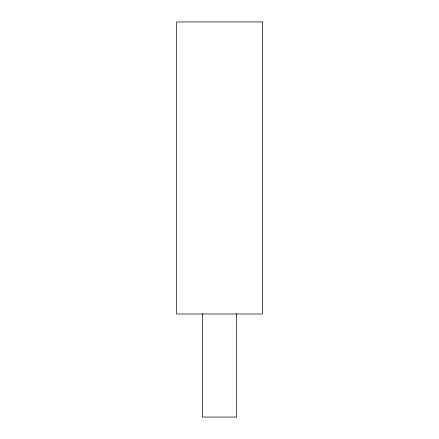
<?xml version="1.0" encoding="UTF-8"?>
<svg xmlns="http://www.w3.org/2000/svg" width="439" height="439" viewBox="0 0 439 439"><rect width="100%" height="100%" fill="white"/><g stroke="black" fill="none" stroke-linecap="round" stroke-linejoin="round"><path stroke-width="0.66" d="M236.676 313.589L236.676 417.05L202.324 417.05L202.324 313.589M262.445 21.95L176.555 21.95L176.555 313.978L262.445 313.978L262.445 21.95"/></g></svg>
